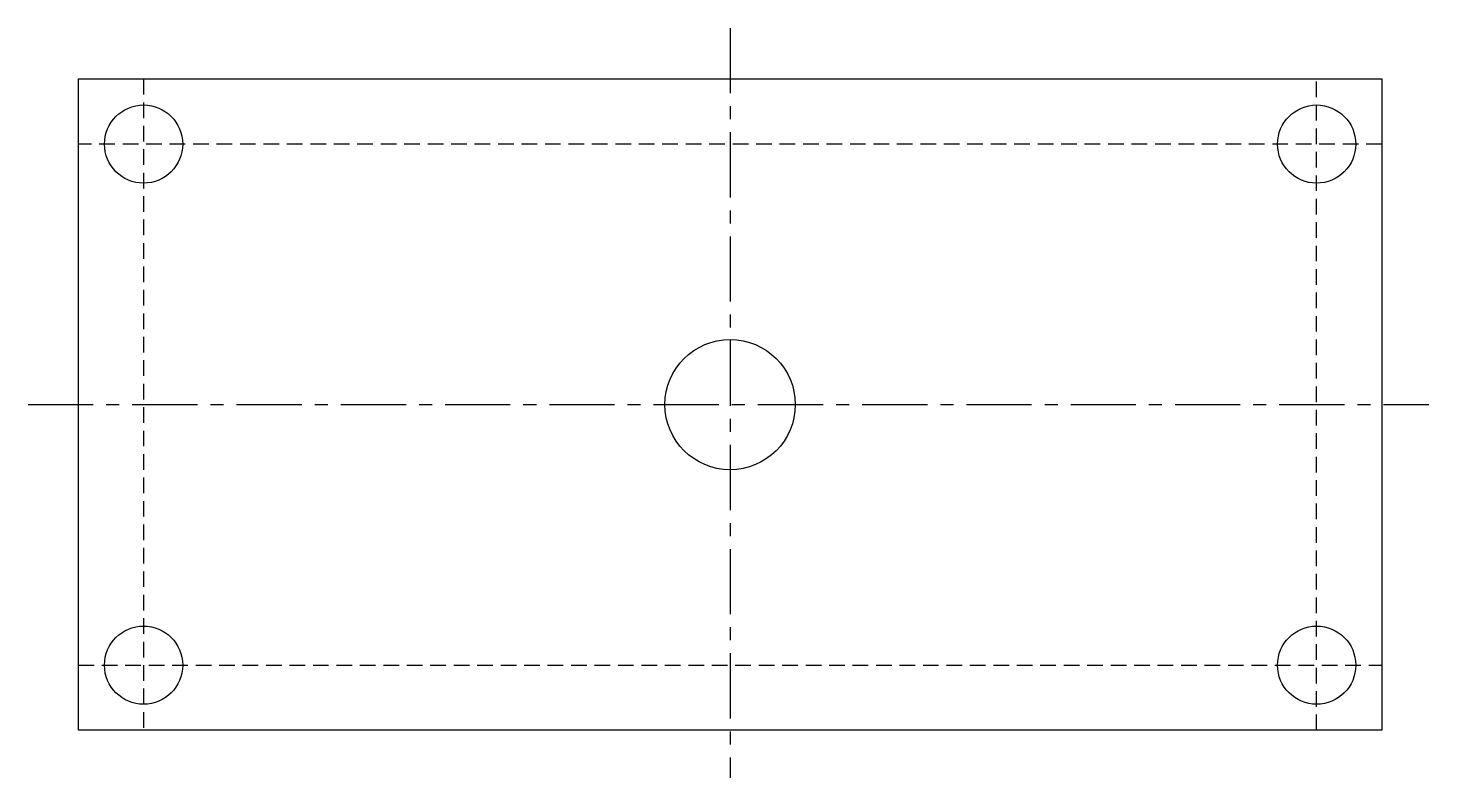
# Model space of a CAD drawing. Units: millimetres on the paper. Extents: x -132 to -24, y 23 to 81.
import ezdxf

# ---------------------------------------------------------------- set-up
doc = ezdxf.new("R2010")
doc.units = ezdxf.units.MM
doc.linetypes.add('CHAIN1', pattern=[8, 5, -1, 1, -1])
doc.linetypes.add('DASHED1', pattern=[1.8, 1.2, -0.6])
doc.layers.add('0-1_CAM_LINE', color=7, linetype='Continuous')
doc.layers.add('0-5', color=4, linetype='DASHED1')

msp = doc.modelspace()

# ---------------------------------------------------------------- linework, layer by layer
at = {"layer": '0-1_CAM_LINE'}
for centre, radius in [((-122.833, 71.641), 3), ((-32.833, 71.641), 3), ((-77.833, 51.641), 5), ((-122.833, 31.641), 3), ((-32.833, 31.641), 3)]:
    msp.add_circle(centre, radius, dxfattribs=at)
at = {"layer": '0-5', "linetype": 'CHAIN1'}
for p, q in [((-77.833, 80.551), (-77.833, 22.979)), ((-131.698, 51.641), (-24.215, 51.641))]:
    msp.add_line(p, q, dxfattribs=at)
at = {"layer": '0-5'}
for p, q in [((-122.833, 76.641), (-122.833, 26.641)), ((-32.833, 26.641), (-32.833, 76.641)), ((-27.833, 71.641), (-127.833, 71.641)), ((-127.833, 31.641), (-27.833, 31.641))]:
    msp.add_line(p, q, dxfattribs=at)
at = {"layer": '0-5', "linetype": 'Continuous'}
msp.add_lwpolyline([(-127.833, 76.641), (-27.833, 76.641), (-27.833, 26.641), (-127.833, 26.641)], close=True, dxfattribs=at)

doc.saveas('drawing.dxf')
